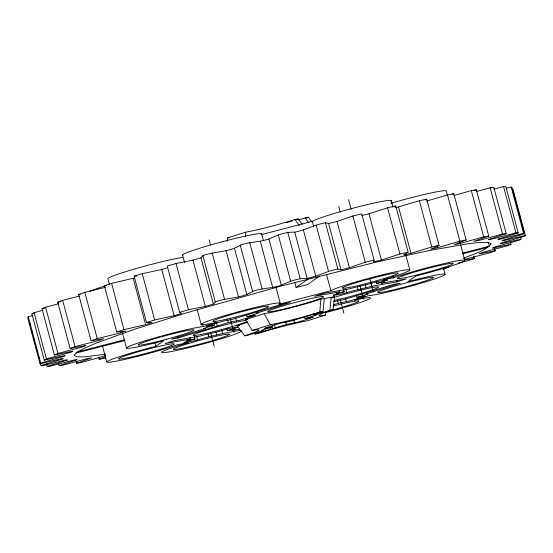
<?xml version="1.0" encoding="UTF-8"?>
<svg xmlns="http://www.w3.org/2000/svg" width="553" height="553" viewBox="0 0 553 553"><rect width="100%" height="100%" fill="white"/><g stroke="black" fill="none" stroke-linecap="round" stroke-linejoin="round"><path stroke-width="0.83" d="M227.297 241.219L227.421 237.956L245.504 232.232A37.106 2.33 -15 0 0 294.991 219.534L298.212 218.974L302.242 224.387M304.648 316.931L305.097 318.597L313.247 317.166L311.588 317.795A28.908 1.818 -15 0 1 297.694 322.192L286.433 324.5L254.788 334.026L258.009 333.466A37.106 2.33 -15 0 1 307.496 320.768L325.579 315.044L325.703 311.781M247.226 322.378A37.106 2.33 -15 0 1 236.933 325.682L244.689 335.802A37.106 2.33 -15 0 0 252.209 330.466L270.293 324.742A37.106 2.33 -15 0 0 319.779 312.044L320.913 299.111L334.655 296.698L333.093 309.708A37.106 2.33 -15 0 0 325.579 315.044M272.242 325.247L272.691 326.913L264.541 328.344L266.193 327.715A28.908 1.818 -15 0 1 280.094 323.318L291.355 321.01L323 311.477L324.348 298.509M313.821 313.544L314.263 315.21L329.871 310.274L331.219 297.307M167.476 267.721L161.766 269.484L142.239 273.68L134.13 276.182L146.524 322.44L154.633 319.938L174.16 315.735L181.495 313.475L179.642 312.334L167.248 266.083L176.041 263.484L192.976 260.173L200.939 257.822L202.903 255.666C215.048 251.048 229.08 252.486 240.223 245.193C249.507 241.702 259.599 242.304 268.903 238.931C277.018 235.191 285.652 231.762 294.749 232.163C305.318 230.089 314.816 224.636 325.434 222.769L328.6 223.571L337.005 221.456L352.876 215.981L361.717 213.866L374.111 260.117L373.406 261.963L381.404 260.048L399.964 254.034L408.135 252.189L395.741 205.93L387.57 207.783L369.01 213.797L361.807 215.518M32.42 315.59L28.341 316.758L27.65 317.581L40.044 363.833L62.53 358.468L63.263 358.849L40.977 365.505L40.528 363.853M40.044 363.833L40.735 363.01L64.397 356.229L65.019 355.482L44.281 360.155L31.887 313.904L34.058 312.701L43.023 310.226M261.182 234.679L312.597 221.241A40.943 2.571 -15 0 1 357.639 206.995A40.943 2.571 -15 0 1 390.798 201.174M242.318 331.019L240.403 331.759A40.943 2.571 -15 0 1 178.26 350.104A40.943 2.571 -15 0 1 183.119 344.277L188.241 342.77L178.059 344.554L174.478 345.798A40.943 2.571 -15 0 1 108.803 362.291A40.943 2.571 -15 0 1 152.275 347.222L155.828 346.33L163.723 340.724L160.087 341.678A40.943 2.571 -15 0 1 133.881 344.491A40.943 2.571 -15 0 1 201.147 326.871L203.304 326.636L217.129 322.261L212.884 323.152A40.943 2.571 -15 0 1 228.216 314.643A40.943 2.571 -15 0 1 279.777 303.811L278.947 304.274L331.185 290.622A40.943 2.571 -15 0 1 393.335 272.276A40.943 2.571 -15 0 1 388.469 278.097L383.353 279.611L393.529 277.827L397.109 276.583A40.943 2.571 -15 0 1 462.792 260.09A40.943 2.571 -15 0 1 419.312 275.159L415.766 276.051L407.872 281.657L411.508 280.703A40.943 2.571 -15 0 1 437.713 277.889A40.943 2.571 -15 0 1 370.441 295.509L368.284 295.744L354.459 300.12L358.703 299.228A40.943 2.571 -15 0 1 366.445 300.224A40.943 2.571 -15 0 1 325.745 312.549M512.956 189.167L525.35 235.419L524.659 236.242L500.997 243.023L500.368 243.769L521.113 239.096L520.449 236.622M179.642 312.334L188.435 309.735L205.37 306.424L213.334 304.074L215.297 301.917C227.442 297.3 241.474 298.738 252.617 291.445C261.901 287.954 271.993 288.555 281.297 285.189C289.413 281.449 298.046 278.014 307.143 278.415C317.705 276.341 327.21 270.894 337.828 269.021L340.994 269.823L349.399 267.714L365.263 262.233L374.111 260.117M294.784 282.555L296.111 287.512L308.215 278.919M319.669 275.982L307.565 284.574L296.111 287.512M394.441 206.746L395.741 205.93M408.135 252.189L403.586 255.03L410.976 253.364L431.775 246.956L439.075 245.421L426.681 199.17L419.381 200.704L395.298 207.852M44.281 360.155L46.445 358.952L70.908 352.213L72.872 351.12L54.388 354.991L41.993 308.733L45.588 307.178L58.736 303.701M521.113 239.096L518.942 240.299L494.486 247.039L492.523 248.131L511.007 244.267L510.564 242.615M425.174 199.854L426.681 199.17M439.075 245.421L430.787 249.196L437.388 247.813L459.916 241.177L466.165 239.995L453.771 193.744L447.522 194.926L426.605 201.085M54.388 354.991L57.982 353.436L82.639 346.904L85.895 345.494L70.113 348.459L57.719 302.208L62.655 300.334L79.376 296.09M511.007 244.267L507.412 245.822L482.755 252.348L479.499 253.758L495.281 250.792L494.617 248.318M452.195 194.359L453.771 193.744M98.787 357.604L99.229 359.256L105.533 356.796M466.165 239.995L454.345 244.606L459.992 243.541L483.695 236.836L488.734 236.034L476.34 189.783L471.301 190.585L454.137 195.437M70.113 348.459L75.049 346.593L99.291 340.427L103.757 338.74L91.072 340.724L78.678 294.473L84.837 292.337L105.575 287.304M463.455 258.32C472.85 254.062 484.193 251.76 491.237 243.894L488.465 242.442L480.626 242.394L467.907 243.762L429.225 250.55L376.192 262.136L281.373 285.949L186.838 312.742L134.296 329.367L96.284 343.074L83.952 348.404L76.514 352.531L74.157 355.358L76.929 356.809L84.768 356.858L105.685 354.19M464.617 259.385L490.345 252.666L495.281 250.792M473.962 190.626L476.34 189.783M76.217 361.565L76.66 363.217L91.722 357.888L87.16 358.607L62.869 365.215L59.164 365.609L58.722 363.957M488.734 236.034L473.672 241.371L478.234 240.645L502.525 234.037L506.23 233.643L493.836 187.391L490.131 187.785L476.361 191.532M91.072 340.724L97.231 338.595L120.457 332.954L126.029 331.019L116.752 331.98L104.358 285.728L111.582 283.378L134.863 277.869M189.886 337.461L190.329 339.113L186.79 340.392L194.939 338.961L194.276 336.487M339.189 290.235L339.632 291.88L336.093 293.159L344.243 291.728L343.579 289.254M473.658 256.053L474.322 258.528L468.163 260.663L458.209 263.076M59.164 365.609L77.095 359.685L73.736 360.044L49.452 366.397L47.171 366.383L46.5 363.902M506.23 233.643L488.299 239.567L491.658 239.207L515.935 232.861L518.223 232.875L505.829 186.617L503.548 186.603L493.829 189.147M116.752 331.98L123.976 329.636L145.626 324.652L152.158 322.53L146.524 322.44M443.022 269.097L448.642 267.272L445.269 267.624M286.717 222.61L292.468 220.792M295.751 219.748L298.212 218.974M298.516 219.845L308.311 217.198L311.927 221.926M214.184 323.339L214.626 324.991L203.559 328.496L205.46 328.378L171.409 339.148L178.28 337.945L228.368 322.579L239.629 320.27A28.908 1.818 -15 0 0 253.53 315.874L255.182 315.245L247.032 316.675L246.59 315.023M247.032 316.675L258.099 313.171L256.205 313.288L290.256 302.519L283.385 303.721L233.29 319.088L222.03 321.397A28.908 1.818 -15 0 0 208.135 325.793L206.476 326.422L214.626 324.991M252.209 330.466L245.546 319.565L264.21 313.662A37.106 2.33 -15 0 0 320.913 299.111M194.939 338.961L183.873 342.466L184.64 342.473A28.908 1.818 -15 0 0 194.87 340.676C209.988 336.086 225.41 332.768 241.018 330.224M344.243 291.728L333.176 295.233L333.943 295.24A28.908 1.818 -15 0 0 344.173 293.443C353.277 290.366 362.699 288.77 371.934 286.219L397.006 281.816L406.337 278.864L381.266 283.267L384.798 281.989L376.648 283.419L376.206 281.767M226.903 329L227.345 330.653L238.419 327.148L237.652 327.141A28.908 1.818 -15 0 0 227.414 328.938C218.311 332.014 208.889 333.611 199.661 336.162L174.589 340.565L165.257 343.517L190.329 339.113M376.648 283.419L387.715 279.915L386.948 279.908A28.908 1.818 -15 0 0 376.717 281.705C367.614 284.781 358.192 286.378 348.964 288.929L323.885 293.332L314.56 296.284L339.632 291.88M333.556 304.793L338.298 303.293L349.558 300.984A28.908 1.818 -15 0 0 363.459 296.588L365.111 295.959L356.962 297.39L356.519 295.737M356.962 297.39L368.035 293.885L366.134 294.002L400.185 283.233L393.314 284.436L343.219 299.802L333.514 301.668M272.691 326.913L261.624 330.411L263.525 330.293L247.917 335.236L244.689 335.802M305.097 318.597L316.164 315.092L314.263 315.21M47.171 366.383L67.528 360.01L65.461 360.003L41.786 365.934L40.977 365.505M518.223 232.875L497.866 239.242L499.933 239.255L523.608 233.325L524.417 233.746L512.023 187.495L511.214 187.066L506.32 188.296M524.417 233.746L502.131 240.403L502.864 240.79L525.35 235.419M105.402 355.717L81.699 362.415L76.66 363.217M77.835 351.798L124.335 339.867M462.73 253.039L489.301 246.216L488.195 242.09M76.093 353.035L125.082 340.461M462.647 253.848L487.559 247.454M31.887 313.904L33.546 313.53M41.993 308.733L44.51 308.208M99.229 359.256L105.478 358.074M57.719 302.208L61.037 301.579M236.933 325.682L239.684 325.199M319.779 312.044L323 311.477M329.871 310.274L333.093 309.708M227.345 330.653L235.495 329.222L231.963 330.494L239.484 329.18M78.678 294.473L80.372 294.21M464.174 260.117L474.322 258.528M104.358 285.728L106.045 285.548M134.13 276.182L136.543 276.224M305.083 217.764L308.609 222.506M294.991 219.534L299.394 225.652M264.21 313.662L270.293 324.742M511.214 187.066L523.608 233.325M503.548 186.603L515.935 232.861M490.131 187.785L502.525 234.037M471.301 190.585L483.695 236.836M447.522 194.926L459.916 241.177M447.322 195.126L446.216 190.992A40.943 2.571 -15 0 0 390.888 203.331M460.601 244.682L464.803 260.373M459.55 241.889L459.992 243.541M443.347 267.742L445.117 274.35M436.946 246.161L437.388 247.813M419.381 200.704L431.775 246.956M398.582 207.105L410.976 253.364M391.248 200.635L393.017 207.244M405.854 255.154L409.842 270.016M387.57 207.783L399.964 254.034M396.563 280.164L397.006 281.816M393.086 276.175L393.529 277.827M369.01 213.797L381.404 260.048M371.049 282.915L371.934 286.219M348.597 199.647L351.279 209.642M369.812 278.816L373.386 292.15M352.876 215.981L365.263 262.233M365.25 284.588L366.134 287.892M338.761 206.628L340.323 212.463M359.968 285.804L363.542 299.138M357.321 286.841L357.985 289.323M337.005 221.456L349.399 267.714M328.6 223.571L340.994 269.823M345.812 288.694L346.918 292.82M325.434 222.769L337.828 269.021M345.563 298.558L346.448 301.862M340.289 299.774L343.855 313.109M337.634 300.818L338.298 303.293M316.143 225.106L328.537 271.357M312.334 221.553L313.662 226.509M326.498 274.419L330.922 290.933M303.362 229.91L315.756 276.161M294.749 232.163L307.143 278.415M287.802 232.426L300.196 278.677M278.277 234.921L290.671 281.173M293.691 319.738L294.583 323.07M268.903 238.931L281.297 285.189M285.542 321.169L286.433 324.5M261.631 233.898L263.401 240.507M276.016 287.581L280.226 303.279M260.297 241.281L272.691 287.532M274.468 324.666L275.366 328.005M249.735 242.601L262.129 288.853M269.947 327.424L270.389 329.09M240.223 245.193L252.617 291.445M234.479 248.318L246.873 294.569M226.094 250.696L238.488 296.947M235.633 317.844L236.518 321.148M209.145 239.891L210.479 244.889M230.359 319.06L233.926 332.394M212.172 253.039L224.566 299.291M227.705 320.104L228.368 322.579M202.903 255.666L215.297 301.917M221.746 330.148L222.631 333.452M200.939 257.822L213.334 304.074M216.417 322.779L217.301 326.083M215.946 331.821L216.831 335.125M211.889 325.517L212.331 327.169M192.976 260.173L205.37 306.424M210.672 333.037L214.239 346.372M208.018 334.074L208.681 336.556M202.64 324.162L203.304 326.636M182.531 255.037L184.522 262.468M197.138 309.549L201.126 324.417M196.73 336.749L197.615 340.054M176.041 263.484L188.435 309.735M161.766 269.484L174.16 315.735M177.838 336.293L178.28 337.945M142.239 273.68L154.633 319.938M154.722 342.196L155.828 346.33M133.232 278.401L145.626 324.652M111.582 283.378L123.976 329.636M109.432 284.436L107.883 278.65A40.943 2.571 -15 0 1 137.953 268.025A40.943 2.571 -15 0 1 182.559 257.491M122.489 333.169L126.471 348.031M120.015 331.302L120.457 332.954M102.582 346.309L106.784 362.008M84.837 292.337L97.231 338.595M62.655 300.334L75.049 346.593M45.588 307.178L57.982 353.436M34.058 312.701L46.445 358.952M28.341 316.758L40.735 363.01M29.468 322.558L30.132 325.033M31.68 330.818L32.344 333.293M33.892 339.079L34.556 341.554M36.104 347.332L36.768 349.814M38.316 355.593L38.98 358.074M245.504 232.232L245.546 236.539M247.122 321.507A28.908 1.818 -15 0 1 205.115 333.604A28.908 1.818 -15 0 1 202.529 331.337A28.908 1.818 -15 0 1 245.788 320.339M334.047 297.466A28.908 1.818 -15 0 1 371.236 287.788A28.908 1.818 -15 0 1 371.478 290.242A28.908 1.818 -15 0 1 334.33 300.431M327.445 311.325A28.908 1.818 -15 0 0 356.92 302.284A28.908 1.818 -15 0 0 347.187 302.664L343.441 303.514A28.908 1.818 -15 0 0 332.934 306.12M227.421 237.956A37.106 2.33 -15 0 1 229.64 237.603M245.546 319.565A37.106 2.33 -15 0 1 247.765 319.143M330.742 297.908A37.106 2.33 -15 0 1 334.655 296.698M305.484 218.117A37.106 2.33 -15 0 1 308.311 217.198M183.057 255.313A40.943 2.571 -15 0 1 221.829 241.875A40.943 2.571 -15 0 1 261.182 234.431M90.056 291.307A40.943 2.571 -15 0 1 106.487 285.486M229.225 334.33L228.914 334.71A28.908 1.818 -15 0 1 201.479 343.627A28.908 1.818 -15 0 1 173.746 349.448A28.908 1.818 -15 0 1 192.499 342.355L196.757 341.153A28.908 1.818 -15 0 1 229.225 334.33M342.68 287.671L342.362 288.051A28.908 1.818 -15 0 0 374.83 281.228L379.088 280.025A28.908 1.818 -15 0 0 397.842 272.933A28.908 1.818 -15 0 0 370.109 278.753A28.908 1.818 -15 0 0 342.68 287.671M171.299 345.618L169.031 346.475A28.908 1.818 -15 0 1 133.819 356.457A28.908 1.818 -15 0 1 119.724 357.971A28.908 1.818 -15 0 1 150.527 348.459L154.799 347.388A28.908 1.818 -15 0 1 171.299 345.618M402.556 275.906L400.289 276.763A28.908 1.818 -15 0 0 416.796 274.993L421.061 273.922A28.908 1.818 -15 0 0 451.87 264.41A28.908 1.818 -15 0 0 437.776 265.924A28.908 1.818 -15 0 0 402.556 275.906M166.197 339.293L161.829 340.441A28.908 1.818 -15 0 1 138.098 344.927A28.908 1.818 -15 0 1 161.476 336.818A28.908 1.818 -15 0 1 192.527 329.802L193.578 329.802A28.908 1.818 -15 0 1 166.197 339.293M409.759 281.94L405.39 283.088A28.908 1.818 -15 0 0 378.01 292.578L379.061 292.578A28.908 1.818 -15 0 0 410.112 285.562A28.908 1.818 -15 0 0 433.497 277.454A28.908 1.818 -15 0 0 409.759 281.94M226.861 319.164A28.908 1.818 -15 0 0 268.599 306.383A28.908 1.818 -15 0 0 226.557 315.991A28.908 1.818 -15 0 0 226.861 319.164M281.83 309.521A28.908 1.818 -15 0 0 323.567 296.74A28.908 1.818 -15 0 0 281.518 306.348A28.908 1.818 -15 0 0 281.83 309.521"/></g></svg>
